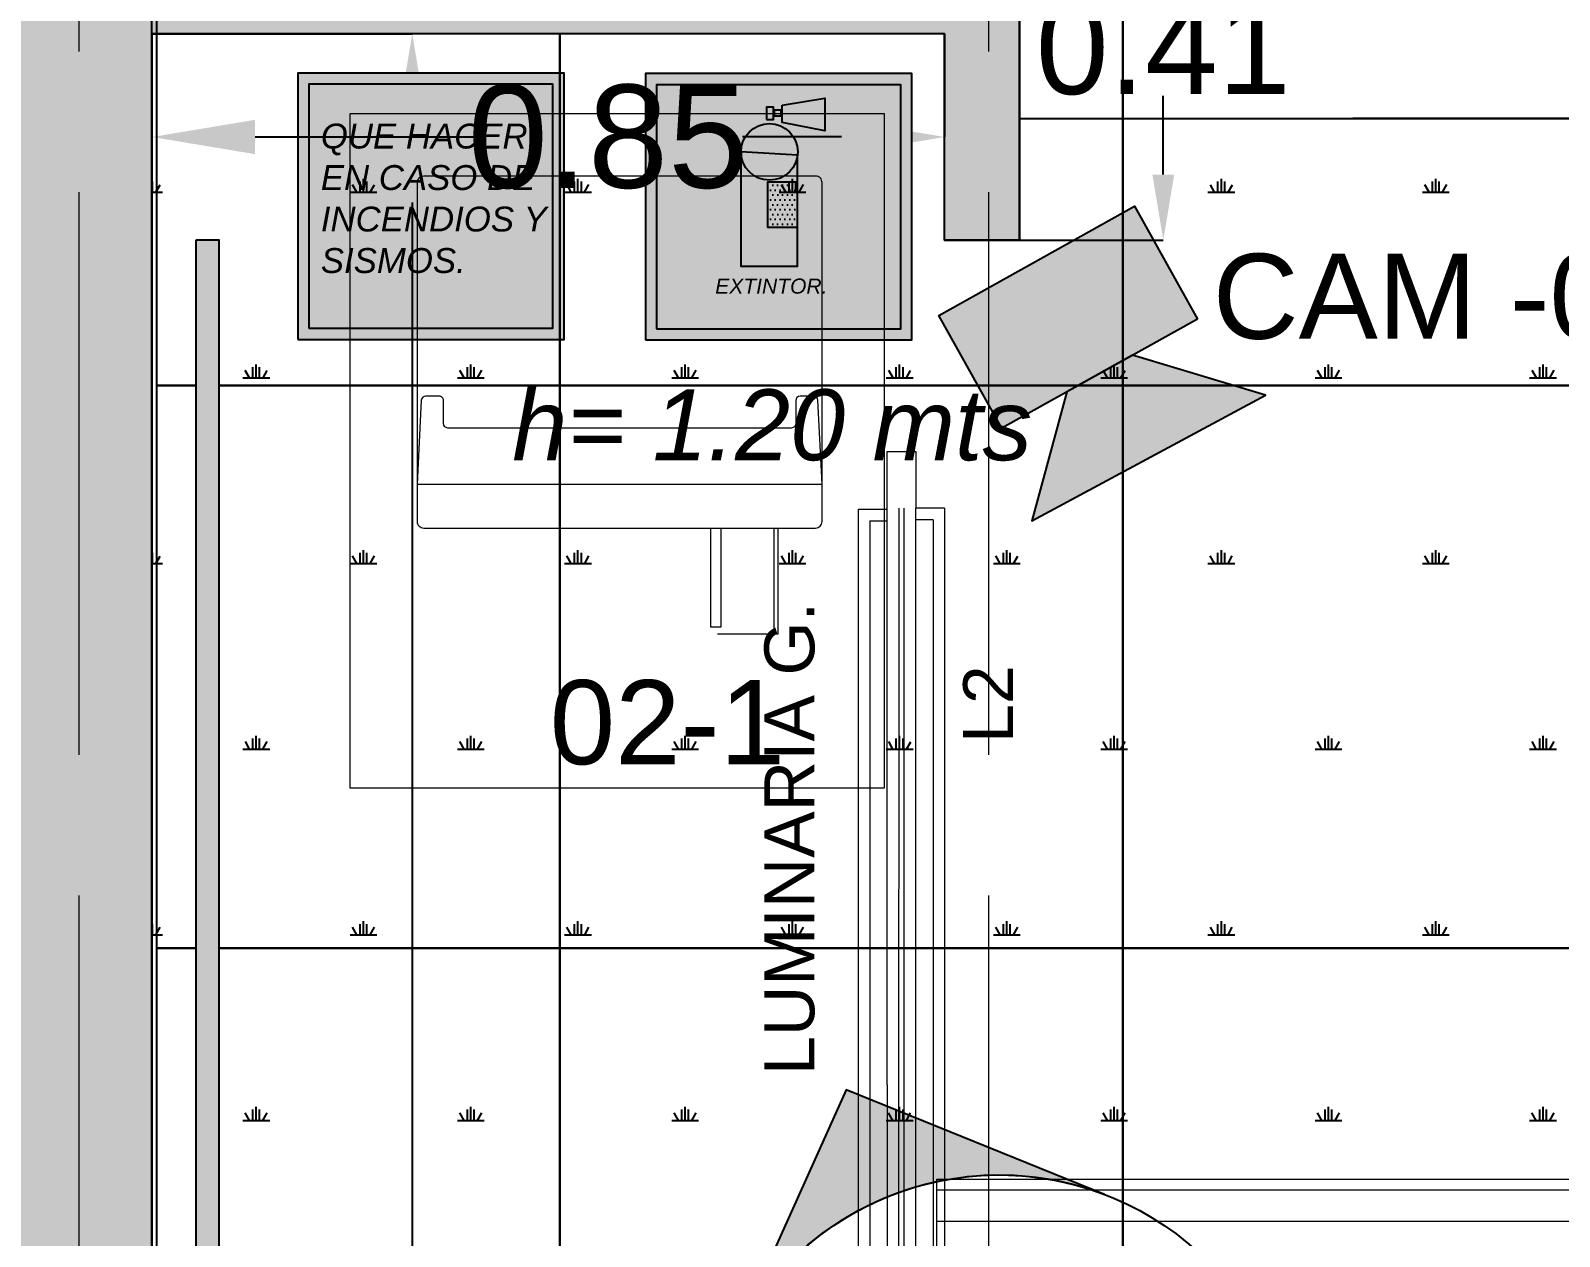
# Model space of a CAD drawing. Header units: millimetres. Extents: x 10930 to 21977, y 3784 to 7635.
# Drawn here: x 10967.316 to 10968.946, y 3818.387 to 3819.673 of the extents above; entities that cross this region are included whole.
import ezdxf

# ---------------------------------------------------------------- set-up
doc = ezdxf.new("R2010")
doc.units = ezdxf.units.MM
doc.linetypes.add('ACAD_ISO02W100', pattern=[15, 12, -3])
for name, color, linetype, lineweight in [('COTAS', 161, 'ACAD_ISO02W100', 20), ('LUMINARIAS', 3, 'Continuous', 18), ('MUEBLES', 251, 'Continuous', 18), ('MURO TABLAROKA', 253, 'Continuous', 25), ('PLAFON', 151, 'Continuous', 25)]:
    doc.layers.add(name, color=color, linetype=linetype, lineweight=lineweight)
for name, color, linetype in [('IMAGENES', 191, 'Continuous'), ('MEDIDAS.', 75, 'Continuous'), ('MUROS ACABADO.', 201, 'Continuous'), ('PISO PATIO PUBLICO', 142, 'Continuous'), ('SEGURIDAD', 190, 'Continuous'), ('SEÑALIZACION', 31, 'Continuous'), ('TRAZO ARQUITECTONICO', 251, 'Continuous')]:
    doc.layers.add(name, color=color, linetype=linetype)
doc.styles.get("Standard").update_dxf_attribs({"font": 'arial.ttf'})
doc.dimstyles.get("Standard").update_dxf_attribs({"dimtxt": 0.15, "dimasz": 0.18, "dimexe": 0.18, "dimexo": 0.0625, "dimgap": 0.09, "dimtad": 0, "dimtih": 1, "dimtoh": 1, "dimzin": 0, "dimdsep": 46, "dimtxsty": 'Standard', "dimblk2": 'ARCHTICK', "dimcen": 0.09, "dimadec": 0, "dimazin": 0, "dimtfac": 1, "dimtofl": 0, "dimtmove": 0, "dimatfit": 3, "dimfxl": 1, "dimtolj": 1, "dimtzin": 0, "dimarcsym": 0})

# ---------------------------------------------------------------- blocks, each defined once
blk = doc.blocks.new('*D192')
at = {"layer": 'Defpoints', "color": 0, "transparency": 16777216}
for p in [(10967.44533561738, 3819.669856764903), (10968.29033561737, 3819.669856764903), (10968.29033561737, 3819.559856764903)]:
    blk.add_point(p, dxfattribs=at)
at = {"layer": 'MEDIDAS.', "color": 0, "lineweight": -2, "transparency": 16777216}
for p, q in [((10967.44533561738, 3819.669856764903), (10967.44533561738, 3819.559856764903)), ((10968.29033561737, 3819.669856764903), (10968.29033561737, 3819.559856764903)), ((10967.55533561738, 3819.559856764903), (10967.78828138362, 3819.559856764903)), ((10968.18033561737, 3819.559856764903), (10968.074836636, 3819.559856764903))]:
    blk.add_line(p, q, dxfattribs=at)
at = {"layer": 'MEDIDAS.', "color": 0, "transparency": 16777216}
for points in [[(10967.55533561738, 3819.578190098237), (10967.55533561738, 3819.54152343157), (10967.44533561738, 3819.559856764903)], [(10968.18033561737, 3819.578190098237), (10968.18033561737, 3819.54152343157), (10968.29033561737, 3819.559856764903)]]:
    blk.add_solid(points, dxfattribs=at)
at = {"layer": 'MEDIDAS.', "color": 0, "transparency": 16777216, "insert": (10967.93155900981, 3819.559856764903), "char_height": 0.11, "attachment_point": 5}
blk.add_mtext('\\A1;0.85', dxfattribs=at)
blk = doc.blocks.new('_ArchTick')
at = {"color": 0, "linetype": 'ByBlock', "const_width": 0.15}
blk.add_lwpolyline([(-0.5, -0.5), (0.5, 0.5)], dxfattribs=at)
blk = doc.blocks.new('*D193')
at = {"layer": 'Defpoints', "color": 0, "transparency": 16777216}
for p in [(10968.37033561738, 3819.859856764903), (10968.37033561738, 3819.449856764903), (10968.52344163026, 3819.449856764903)]:
    blk.add_point(p, dxfattribs=at)
at = {"layer": 'MEDIDAS.', "color": 0, "lineweight": -2, "transparency": 16777216}
for p, q in [((10968.37033561738, 3819.859856764903), (10968.52344163026, 3819.859856764903)), ((10968.52344163026, 3819.789856764903), (10968.52344163026, 3819.705914063676)), ((10968.52344163026, 3819.519856764904), (10968.52344163026, 3819.603799466131)), ((10968.37033561738, 3819.449856764903), (10968.52344163026, 3819.449856764903))]:
    blk.add_line(p, q, dxfattribs=at)
at = {"layer": 'MEDIDAS.', "color": 0, "transparency": 16777216}
for points in [[(10968.51177496359, 3819.789856764903), (10968.53510829692, 3819.789856764903), (10968.52344163026, 3819.859856764903)], [(10968.51177496359, 3819.519856764904), (10968.53510829692, 3819.519856764904), (10968.52344163026, 3819.449856764903)]]:
    blk.add_solid(points, dxfattribs=at)
at = {"layer": 'MEDIDAS.', "color": 0, "transparency": 16777216, "insert": (10968.52344163026, 3819.654856764905), "char_height": 0.1, "attachment_point": 5}
blk.add_mtext('\\A1;0.41', dxfattribs=at)
blk = doc.blocks.new('*D179')
at = {"layer": 'Defpoints', "color": 0, "transparency": 16777216}
for p in [(10967.44533561738, 3819.669856764903), (10967.44533561738, 3812.439856764902), (10967.72289101425, 3812.439856764902)]:
    blk.add_point(p, dxfattribs=at)
at = {"layer": 'MEDIDAS.', "color": 0, "lineweight": -2, "transparency": 16777216}
for p, q in [((10967.44533561738, 3819.669856764903), (10967.72289101425, 3819.669856764903)), ((10967.72289101425, 3819.489856764903), (10967.72289101425, 3816.221493872679)), ((10967.72289101425, 3812.619856764902), (10967.72289101425, 3815.888219657126)), ((10967.44533561738, 3812.439856764902), (10967.72289101425, 3812.439856764902))]:
    blk.add_line(p, q, dxfattribs=at)
at = {"layer": 'MEDIDAS.', "color": 0, "transparency": 16777216}
for points in [[(10967.69289101425, 3819.489856764903), (10967.75289101425, 3819.489856764903), (10967.72289101425, 3819.669856764903)], [(10967.69289101425, 3812.619856764902), (10967.75289101425, 3812.619856764902), (10967.72289101425, 3812.439856764902)]]:
    blk.add_solid(points, dxfattribs=at)
at = {"layer": 'MEDIDAS.', "color": 0, "transparency": 16777216, "insert": (10967.72289101425, 3816.054856764904), "char_height": 0.15, "attachment_point": 5}
blk.add_mtext('\\A1;7.23', dxfattribs=at)
blk = doc.blocks.new('piso de san isidro')
at = {"layer": 'PISO PATIO PUBLICO', "color": 144}
for points in [[(10967.88033561737, 3819.669856764903), (10967.88033561737, 3819.294856764902), (10968.48033561737, 3819.294856764902), (10968.48033561737, 3819.894856764902), (10967.88033561737, 3819.894856764902), (10967.88033561737, 3819.749856764903)], [(10967.51714782865, 3819.294856764902), (10967.88033561737, 3819.294856764902), (10967.88033561737, 3819.669856764903)], [(10967.51714782865, 3818.694856764902), (10967.88033561737, 3818.694856764902), (10967.88033561737, 3819.294856764902), (10967.51714782865, 3819.294856764902)], [(10967.51714782865, 3818.094856764902), (10967.88033561737, 3818.094856764902), (10967.88033561737, 3818.694856764902), (10967.51714782865, 3818.694856764902)]]:
    blk.add_lwpolyline(points, dxfattribs=at)
for points in [[(10968.48033561737, 3819.294856764902), (10969.08033561737, 3819.294856764902), (10969.08033561737, 3819.894856764902), (10968.48033561737, 3819.894856764902)], [(10967.88033561737, 3818.694856764902), (10968.48033561737, 3818.694856764902), (10968.48033561737, 3819.294856764902), (10967.88033561737, 3819.294856764902)], [(10968.48033561737, 3818.694856764902), (10969.08033561737, 3818.694856764902), (10969.08033561737, 3819.294856764902), (10968.48033561737, 3819.294856764902)], [(10967.88033561737, 3818.094856764902), (10968.48033561737, 3818.094856764902), (10968.48033561737, 3818.694856764902), (10967.88033561737, 3818.694856764902)], [(10968.48033561737, 3818.094856764902), (10969.08033561737, 3818.094856764902), (10969.08033561737, 3818.694856764902), (10968.48033561737, 3818.694856764902)]]:
    blk.add_lwpolyline(points, close=True, dxfattribs=at)
blk = doc.blocks.new('imagen direccion')
at = {"layer": 'IMAGENES'}
h = blk.add_hatch(color=151, dxfattribs=at)
h.dxf.hatch_style = 1
edge = h.paths.add_edge_path()
edge.add_line((10931.04164772395, 3827.909398196083), (10930.81017418893, 3828.095663545286))
edge.add_line((10930.81017418893, 3828.095663545286), (10930.61524931908, 3827.871433589997))
edge.add_arc((10930.84893123699, 3827.660364850604), 0.3148924443465658, 52.26521139902809, 137.9106757064466, ccw=False)
at = {"layer": 'IMAGENES', "color": 151}
blk.add_lwpolyline([(10931.04164772395, 3827.909398196083), (10930.81017418893, 3828.095663545286), (10930.61524931908, 3827.871433589997, -0.3921245748608314), (10931.04164772395, 3827.909398196083, 42.03721698194761)], format="xyb", dxfattribs=at)
blk.add_circle((10930.84893123699, 3827.660364850603), 0.314892444348787, dxfattribs=at)

msp = doc.modelspace()

# ---------------------------------------------------------------- hatches: boundary and pattern name
at = {"layer": 'MURO TABLAROKA'}
h = msp.add_hatch(color=151, dxfattribs=at)
h.dxf.hatch_style = 1
h.paths.add_polyline_path([(10969.76038642914, 3821.994856764903), (10969.76038642914, 3822.514856764903), (10969.84038642914, 3822.514856764903), (10969.84038642914, 3821.994856764903)])
h.paths.add_polyline_path([(10968.67038642914, 3821.334856764903), (10968.67038642914, 3821.234856764903), (10968.59038642914, 3821.234856764903), (10968.59038642914, 3821.334856764903)])
h.paths.add_polyline_path([(10968.13038642914, 3821.334856764903), (10968.13038642914, 3821.414856764903), (10972.08038642914, 3821.414856764903), (10972.08038642914, 3821.334856764903)])
h.paths.add_polyline_path([(10968.29038642914, 3820.584856764903), (10968.29038642914, 3821.334856764903), (10968.37038642914, 3821.334856764903), (10968.37038642914, 3820.584856764903)])
h.paths.add_polyline_path([(10971.78038642914, 3821.334856764903), (10971.78038642914, 3821.234856764903), (10971.86038642914, 3821.234856764903), (10971.86038642914, 3821.334856764903)])
h.paths.add_polyline_path([(10968.29033561738, 3819.859856764903), (10968.29033561738, 3819.449856764903), (10968.37033561738, 3819.449856764903), (10968.37033561738, 3819.859856764903)])
h.paths.add_polyline_path([(10967.44538642914, 3819.749856764903), (10968.29045063376, 3819.749856764903), (10968.29045063376, 3819.669856764903), (10967.44538642914, 3819.669856764903)])
at = {"layer": 'MUROS ACABADO.'}
h = msp.add_hatch(dxfattribs=at)
h.set_pattern_fill('AR-CONC', color=140, scale=0.002)
h.set_pattern_definition([(49.99999999999999, (-21.65943924108797, 51.84960686980048), (0.364369337992008, -0.03187817107780617), [0.0381, -0.4191]), (355, (-21.65943924108797, 51.84960686980048), (-0.07048684284993868, 0.3821136904780703), [0.03048, -0.33528116834]), (100.4514447, (-21.62907522708797, 51.84695036280048), (0.2938824941807066, 0.3502355038243902), [0.03238001759999999, -0.3561804891999999]), (46.18420000000002, (-21.65943924108797, 51.95120686980048), (0.5421580817842598, -0.0840846558654543), [0.05714999999999997, -0.6286499999999996]), (96.63555760999994, (-21.61425944108797, 51.94419986980049), (0.474808268103006, 0.4948522491954431), [0.04857004628, -0.53427121632]), (351.1841511700001, (-21.65943924108797, 51.95120686980048), (0.4748082681299541, 0.4948522491710653), [0.04571993414, -0.50291946384]), (21, (-21.60863924108796, 51.92580686980048), (0.303228782538265, -0.2045303963741752), [0.0381, -0.4191]), (326.0000000000001, (-21.60863924108796, 51.92580686980048), (0.1236040566952941, 0.3683759322446385), [0.03048, -0.33528]), (71.45144499999999, (-21.58337017588796, 51.90876267000048), (0.4268328385574323, 0.1638455377718105), [0.03238001760000001, -0.3561798752]), (37.50000000000001, (-21.65943924108797, 51.84960686980048), (0.006177206501183633, 0.1691100777463062), [0, -0.331216, 0, -0.34036, 0, -0.33655]), (7.499999999999999, (-21.65943924108797, 51.84960686980048), (0.1336393250206115, 0.200361149636239), [0, -0.194056, 0, -0.323596, 0, -0.12827]), (327.5, (-21.77272324108797, 51.84960686980048), (0.2711811903337428, -0.01145748798534689), [0, -0.127, 0, -0.39624, 0, -0.52578]), (317.5, (-21.82352324108797, 51.84960686980048), (0.2962583627720361, 0.05085298206666606), [0, -0.1651, 0, -0.263144, 0, -0.37338])])
h.paths.add_polyline_path([(10972.12033561738, 3812.439856764903), (10972.27033561738, 3812.439856764903), (10972.27033561738, 3812.844856764903), (10972.23033561738, 3812.844856764903), (10972.23033561738, 3821.414856764903), (10972.23033561738, 3822.664856764903), (10967.44033561738, 3822.664856764903), (10967.44033561738, 3822.519856764903), (10967.29533561738, 3822.519856764903), (10967.29533561737, 3812.844856764902), (10967.25533561737, 3812.844856764902), (10967.25533561737, 3812.439856764902), (10967.40533561737, 3812.439856764902), (10967.40533561737, 3812.694856764902), (10967.44533561737, 3812.694856764902), (10967.44533561738, 3822.369856764903), (10967.59033561738, 3822.369856764903), (10967.59033561738, 3822.514856764903), (10972.08033561738, 3822.514856764903), (10972.08033561738, 3821.414856764903), (10972.08033561738, 3812.694856764903), (10972.12033561738, 3812.694856764903)])
at = {"layer": 'MUROS ACABADO.', "true_color": 0x9e4f00}
h = msp.add_hatch(color=34, dxfattribs=at)
h.dxf.hatch_style = 1
h.paths.add_polyline_path([(10967.49214782865, 3819.449856764903), (10967.49214782865, 3818.249856764903), (10967.51714782865, 3818.249856764903), (10967.51714782865, 3819.449856764903)])
at = {"layer": 'MUROS ACABADO.'}
h = msp.add_hatch(color=253, dxfattribs=at)
h.dxf.hatch_style = 1
h.paths.add_polyline_path([(10970.97669844339, 3815.581022545257), (10973.30669844339, 3815.581022545258)], flags=0)
edge = h.paths.add_edge_path(flags=17)
edge.add_line((10970.97669844339, 3815.581022545257), (10973.30669844339, 3815.581022545258))
edge.add_line((10970.97669844339, 3815.581022545258), (10970.97669844339, 3813.005057409418))
edge.add_line((10970.97669844339, 3813.005057409418), (10973.30669844339, 3813.005057409418))
edge.add_line((10973.30669844339, 3813.005057409418), (10973.30669844339, 3814.305057409417))
edge.add_line((10973.30669844339, 3814.305057409417), (10973.38669844339, 3814.305057409418))
edge.add_line((10973.38669844339, 3814.305057409418), (10973.38669844339, 3814.275057409418))
edge.add_line((10973.38669844339, 3814.275057409418), (10973.40669844339, 3814.275057409418))
edge.add_line((10973.40669844339, 3814.275057409418), (10973.40669844339, 3812.905057409418))
edge.add_line((10973.40669844339, 3812.905057409418), (10970.97669844339, 3812.905057409417))
edge.add_line((10970.97669844339, 3812.905057409417), (10970.97669844339, 3812.851022545258))
edge.add_line((10970.97669844339, 3812.851022545258), (10970.97669844339, 3812.751022545258))
edge.add_line((10970.97669844339, 3812.751022545258), (10970.73669844339, 3812.751022545258))
edge.add_line((10970.73669844339, 3812.751022545258), (10970.73669844339, 3802.651022545258))
edge.add_line((10970.73669844339, 3802.651022545258), (10971.24669844339, 3802.651022545258))
edge.add_line((10971.24669844339, 3802.651022545258), (10971.24669844339, 3802.551022545259))
edge.add_line((10971.24669844339, 3802.551022545259), (10970.63669844339, 3802.551022545259))
edge.add_line((10970.63669844339, 3802.551022545259), (10970.63669844339, 3812.851022545258))
edge.add_line((10970.63669844339, 3812.851022545258), (10970.87669844339, 3812.851022545258))
edge.add_line((10970.87669844339, 3812.851022545258), (10970.87669844339, 3815.581022545257))
edge.add_line((10970.87669844339, 3815.581022545257), (10968.50669844339, 3815.581022545258))
edge.add_line((10968.50669844339, 3815.581022545258), (10968.50669844339, 3814.981022545257))
edge.add_line((10968.50669844339, 3814.981022545257), (10967.33669844339, 3814.981022545259))
edge.add_line((10967.33669844339, 3814.981022545259), (10967.33669844339, 3818.621022545258))
edge.add_line((10967.33669844339, 3818.621022545258), (10967.73669844339, 3818.621022545258))
edge.add_line((10967.73669844339, 3818.621022545258), (10967.73669844339, 3818.521022545257))
edge.add_line((10967.73669844339, 3818.521022545257), (10967.43669844339, 3818.521022545258))
edge.add_line((10967.43669844339, 3818.521022545258), (10967.43669844339, 3815.681022545258))
edge.add_line((10967.43669844339, 3815.681022545258), (10967.45669844339, 3815.681022545258))
edge.add_line((10967.45669844339, 3815.681022545258), (10967.45669844339, 3815.081022545258))
edge.add_line((10967.45669844339, 3815.081022545258), (10968.40669844339, 3815.081022545258))
edge.add_line((10968.40669844339, 3815.081022545258), (10968.40669844339, 3815.681022545258))
edge.add_line((10968.40669844339, 3815.681022545258), (10973.40669844339, 3815.681022545258))
edge.add_line((10973.40669844339, 3815.681022545258), (10973.40669844338, 3816.281022545258))
edge.add_line((10973.40669844338, 3816.281022545258), (10974.60669844339, 3816.281022545258))
edge.add_line((10974.60669844339, 3816.281022545258), (10974.60669844339, 3815.681022545259))
edge.add_line((10974.60669844339, 3815.681022545259), (10977.12669844339, 3815.681022545257))
edge.add_line((10977.12669844339, 3815.681022545257), (10977.12669844339, 3815.096022545259))
edge.add_line((10977.12669844339, 3815.096022545259), (10977.04169844339, 3815.096022545259))
edge.add_line((10977.04169844339, 3815.096022545259), (10977.04169844339, 3815.131022545258))
edge.add_line((10977.04169844339, 3815.131022545258), (10977.02669844339, 3815.131022545258))
edge.add_line((10977.02669844339, 3815.131022545258), (10977.02669844339, 3815.581022545258))
edge.add_line((10977.02669844339, 3815.581022545258), (10974.50669844339, 3815.581022545258))
edge.add_line((10974.50669844339, 3815.581022545258), (10974.50669844339, 3816.181022545258))
edge.add_line((10974.50669844339, 3816.181022545258), (10973.50669844339, 3816.181022545258))
edge.add_line((10973.50669844339, 3816.181022545258), (10973.50669844339, 3815.031022545258))
edge.add_line((10973.50669844339, 3815.031022545258), (10973.40669844339, 3815.031022545258))
edge.add_line((10973.40669844339, 3815.031022545258), (10973.38669844339, 3815.031022545258))
edge.add_line((10973.38669844339, 3815.031022545258), (10973.38669844339, 3815.001022545258))
edge.add_line((10973.38669844339, 3815.001022545258), (10973.30669844339, 3815.001022545257))
edge.add_line((10973.30669844339, 3815.001022545257), (10973.30669844339, 3815.031022545258))
edge.add_line((10973.30669844339, 3815.031022545258), (10973.30669844339, 3815.581022545258))
edge = h.paths.add_edge_path()
edge.add_line((10971.24669844339, 3802.551022545259), (10971.34669844339, 3802.551022545259))
edge.add_line((10971.24669844339, 3801.471022545259), (10971.24669844339, 3802.551022545259))
edge.add_line((10971.24669844339, 3801.471022545259), (10970.64669844339, 3801.471022545259))
edge.add_line((10970.64669844339, 3801.471022545259), (10970.64669844339, 3798.491022545258))
edge.add_line((10970.64669844339, 3798.491022545258), (10971.38099373292, 3798.491022545258))
edge.add_line((10971.38099373292, 3798.491022545258), (10971.06288708056, 3796.039019220637))
edge.add_line((10971.06288708056, 3796.039019220637), (10973.37669844339, 3796.039019220637))
edge.add_line((10973.37669844339, 3796.039019220637), (10973.37669844339, 3796.939019220637))
edge.add_line((10973.37669844339, 3796.939019220637), (10973.27669844339, 3796.939019220637))
edge.add_line((10973.27669844339, 3796.939019220637), (10973.27669844339, 3796.139019220637))
edge.add_line((10973.27669844339, 3796.139019220637), (10971.17669844339, 3796.139019220637))
edge.add_line((10971.17669844339, 3796.139019220637), (10971.49396706983, 3798.631022545259))
edge.add_line((10971.49396706983, 3798.631022545259), (10971.39396706983, 3798.631022545259))
edge.add_line((10971.39396706983, 3798.631022545259), (10971.39396706983, 3798.591022545259))
edge.add_line((10971.39396706983, 3798.591022545259), (10970.74669844339, 3798.591022545259))
edge.add_line((10970.74669844339, 3798.591022545259), (10970.74669844339, 3801.371022545259))
edge.add_line((10970.74669844339, 3801.371022545259), (10971.34669844339, 3801.371022545259))
edge.add_line((10971.34669844339, 3801.371022545259), (10971.34669844339, 3802.551022545259))
edge = h.paths.add_edge_path(flags=17)
edge.add_line((10973.30669844339, 3815.581022545258), (10970.97669844339, 3815.581022545258))
edge.add_line((10973.30669844339, 3815.031022545258), (10973.30669844339, 3815.581022545258))
edge.add_line((10973.30669844339, 3815.001022545257), (10973.30669844339, 3815.031022545258))
edge.add_line((10973.38669844339, 3815.001022545258), (10973.30669844339, 3815.001022545257))
edge.add_line((10973.38669844339, 3815.031022545258), (10973.38669844339, 3815.001022545258))
edge.add_line((10973.40669844339, 3815.031022545258), (10973.38669844339, 3815.031022545258))
edge.add_line((10973.50669844339, 3815.031022545258), (10973.40669844339, 3815.031022545258))
edge.add_line((10973.50669844339, 3816.181022545258), (10973.50669844339, 3815.031022545258))
edge.add_line((10974.50669844339, 3816.181022545258), (10973.50669844339, 3816.181022545258))
edge.add_line((10974.50669844339, 3815.581022545258), (10974.50669844339, 3816.181022545258))
edge.add_line((10977.02669844339, 3815.581022545258), (10974.50669844339, 3815.581022545258))
edge.add_line((10977.02669844339, 3815.131022545258), (10977.02669844339, 3815.581022545258))
edge.add_line((10977.04169844339, 3815.131022545258), (10977.02669844339, 3815.131022545258))
edge.add_line((10977.04169844339, 3815.096022545259), (10977.04169844339, 3815.131022545258))
edge.add_line((10977.12669844339, 3815.096022545259), (10977.04169844339, 3815.096022545259))
edge.add_line((10977.12669844339, 3815.681022545257), (10977.12669844339, 3815.096022545259))
edge.add_line((10974.60669844339, 3815.681022545259), (10977.12669844339, 3815.681022545257))
edge.add_line((10974.60669844339, 3816.281022545258), (10974.60669844339, 3815.681022545259))
edge.add_line((10973.40669844338, 3816.281022545258), (10974.60669844339, 3816.281022545258))
edge.add_line((10973.40669844339, 3815.681022545258), (10973.40669844338, 3816.281022545258))
edge.add_line((10968.40669844339, 3815.681022545258), (10973.40669844339, 3815.681022545258))
edge.add_line((10968.40669844339, 3815.081022545258), (10968.40669844339, 3815.681022545258))
edge.add_line((10967.45669844339, 3815.081022545258), (10968.40669844339, 3815.081022545258))
edge.add_line((10967.45669844339, 3815.681022545258), (10967.45669844339, 3815.081022545258))
edge.add_line((10967.43669844339, 3815.681022545258), (10967.45669844339, 3815.681022545258))
edge.add_line((10967.43669844339, 3818.521022545258), (10967.43669844339, 3815.681022545258))
edge.add_line((10967.73669844339, 3818.521022545257), (10967.43669844339, 3818.521022545258))
edge.add_line((10967.73669844339, 3818.621022545258), (10967.73669844339, 3818.521022545257))
edge.add_line((10967.33669844339, 3818.621022545258), (10967.73669844339, 3818.621022545258))
edge.add_line((10967.33669844339, 3814.981022545259), (10967.33669844339, 3818.621022545258))
edge.add_line((10968.50669844339, 3814.981022545257), (10967.33669844339, 3814.981022545259))
edge.add_line((10968.50669844339, 3815.581022545258), (10968.50669844339, 3814.981022545257))
edge.add_line((10970.87669844339, 3815.581022545257), (10968.50669844339, 3815.581022545258))
edge.add_line((10970.87669844339, 3812.851022545258), (10970.87669844339, 3815.581022545257))
edge.add_line((10970.63669844339, 3812.851022545258), (10970.87669844339, 3812.851022545258))
edge.add_line((10970.63669844339, 3802.551022545259), (10970.63669844339, 3812.851022545258))
edge.add_line((10971.24669844339, 3802.551022545259), (10970.63669844339, 3802.551022545259))
edge.add_line((10971.24669844339, 3802.651022545258), (10971.24669844339, 3802.551022545259))
edge.add_line((10970.73669844339, 3802.651022545258), (10971.24669844339, 3802.651022545258))
edge.add_line((10970.73669844339, 3812.751022545258), (10970.73669844339, 3802.651022545258))
edge.add_line((10970.97669844339, 3812.751022545258), (10970.73669844339, 3812.751022545258))
edge.add_line((10970.97669844339, 3812.851022545258), (10970.97669844339, 3812.751022545258))
edge.add_line((10970.97669844339, 3812.905057409417), (10970.97669844339, 3812.851022545258))
edge.add_line((10973.40669844339, 3812.905057409418), (10970.97669844339, 3812.905057409417))
edge.add_line((10973.40669844339, 3814.275057409418), (10973.40669844339, 3812.905057409418))
edge.add_line((10973.38669844339, 3814.275057409418), (10973.40669844339, 3814.275057409418))
edge.add_line((10973.38669844339, 3814.305057409418), (10973.38669844339, 3814.275057409418))
edge.add_line((10973.30669844339, 3814.305057409417), (10973.38669844339, 3814.305057409418))
edge.add_line((10973.30669844339, 3813.005057409418), (10973.30669844339, 3814.305057409417))
edge.add_line((10970.97669844339, 3813.005057409418), (10973.30669844339, 3813.005057409418))
edge.add_line((10970.97669844339, 3815.581022545258), (10970.97669844339, 3813.005057409418))
h = msp.add_hatch(color=253, dxfattribs=at)
h.dxf.hatch_style = 1
h.paths.add_polyline_path([(10970.97669844339, 3815.581022545257), (10973.30669844339, 3815.581022545258)], flags=0)
edge = h.paths.add_edge_path(flags=17)
edge.add_line((10970.97669844339, 3815.581022545257), (10973.30669844339, 3815.581022545258))
edge.add_line((10970.97669844339, 3815.581022545258), (10970.97669844339, 3813.005057409418))
edge.add_line((10970.97669844339, 3813.005057409418), (10973.30669844339, 3813.005057409418))
edge.add_line((10973.30669844339, 3813.005057409418), (10973.30669844339, 3814.305057409417))
edge.add_line((10973.30669844339, 3814.305057409417), (10973.38669844339, 3814.305057409418))
edge.add_line((10973.38669844339, 3814.305057409418), (10973.38669844339, 3814.275057409418))
edge.add_line((10973.38669844339, 3814.275057409418), (10973.40669844339, 3814.275057409418))
edge.add_line((10973.40669844339, 3814.275057409418), (10973.40669844339, 3812.905057409418))
edge.add_line((10973.40669844339, 3812.905057409418), (10970.97669844339, 3812.905057409417))
edge.add_line((10970.97669844339, 3812.905057409417), (10970.97669844339, 3812.851022545258))
edge.add_line((10970.97669844339, 3812.851022545258), (10970.97669844339, 3812.751022545258))
edge.add_line((10970.97669844339, 3812.751022545258), (10970.73669844339, 3812.751022545258))
edge.add_line((10970.73669844339, 3812.751022545258), (10970.73669844339, 3802.651022545258))
edge.add_line((10970.73669844339, 3802.651022545258), (10971.24669844339, 3802.651022545258))
edge.add_line((10971.24669844339, 3802.651022545258), (10971.24669844339, 3802.551022545259))
edge.add_line((10971.24669844339, 3802.551022545259), (10970.63669844339, 3802.551022545259))
edge.add_line((10970.63669844339, 3802.551022545259), (10970.63669844339, 3812.851022545258))
edge.add_line((10970.63669844339, 3812.851022545258), (10970.87669844339, 3812.851022545258))
edge.add_line((10970.87669844339, 3812.851022545258), (10970.87669844339, 3815.581022545257))
edge.add_line((10970.87669844339, 3815.581022545257), (10968.50669844339, 3815.581022545258))
edge.add_line((10968.50669844339, 3815.581022545258), (10968.50669844339, 3814.981022545257))
edge.add_line((10968.50669844339, 3814.981022545257), (10967.33669844339, 3814.981022545259))
edge.add_line((10967.33669844339, 3814.981022545259), (10967.33669844339, 3818.621022545258))
edge.add_line((10967.33669844339, 3818.621022545258), (10967.73669844339, 3818.621022545258))
edge.add_line((10967.73669844339, 3818.621022545258), (10967.73669844339, 3818.521022545257))
edge.add_line((10967.73669844339, 3818.521022545257), (10967.43669844339, 3818.521022545258))
edge.add_line((10967.43669844339, 3818.521022545258), (10967.43669844339, 3815.681022545258))
edge.add_line((10967.43669844339, 3815.681022545258), (10967.45669844339, 3815.681022545258))
edge.add_line((10967.45669844339, 3815.681022545258), (10967.45669844339, 3815.081022545258))
edge.add_line((10967.45669844339, 3815.081022545258), (10968.40669844339, 3815.081022545258))
edge.add_line((10968.40669844339, 3815.081022545258), (10968.40669844339, 3815.681022545258))
edge.add_line((10968.40669844339, 3815.681022545258), (10973.40669844339, 3815.681022545258))
edge.add_line((10973.40669844339, 3815.681022545258), (10973.40669844338, 3816.281022545258))
edge.add_line((10973.40669844338, 3816.281022545258), (10974.60669844339, 3816.281022545258))
edge.add_line((10974.60669844339, 3816.281022545258), (10974.60669844339, 3815.681022545259))
edge.add_line((10974.60669844339, 3815.681022545259), (10977.12669844339, 3815.681022545257))
edge.add_line((10977.12669844339, 3815.681022545257), (10977.12669844339, 3815.096022545259))
edge.add_line((10977.12669844339, 3815.096022545259), (10977.04169844339, 3815.096022545259))
edge.add_line((10977.04169844339, 3815.096022545259), (10977.04169844339, 3815.131022545258))
edge.add_line((10977.04169844339, 3815.131022545258), (10977.02669844339, 3815.131022545258))
edge.add_line((10977.02669844339, 3815.131022545258), (10977.02669844339, 3815.581022545258))
edge.add_line((10977.02669844339, 3815.581022545258), (10974.50669844339, 3815.581022545258))
edge.add_line((10974.50669844339, 3815.581022545258), (10974.50669844339, 3816.181022545258))
edge.add_line((10974.50669844339, 3816.181022545258), (10973.50669844339, 3816.181022545258))
edge.add_line((10973.50669844339, 3816.181022545258), (10973.50669844339, 3815.031022545258))
edge.add_line((10973.50669844339, 3815.031022545258), (10973.40669844339, 3815.031022545258))
edge.add_line((10973.40669844339, 3815.031022545258), (10973.38669844339, 3815.031022545258))
edge.add_line((10973.38669844339, 3815.031022545258), (10973.38669844339, 3815.001022545258))
edge.add_line((10973.38669844339, 3815.001022545258), (10973.30669844339, 3815.001022545257))
edge.add_line((10973.30669844339, 3815.001022545257), (10973.30669844339, 3815.031022545258))
edge.add_line((10973.30669844339, 3815.031022545258), (10973.30669844339, 3815.581022545258))
edge = h.paths.add_edge_path()
edge.add_line((10971.24669844339, 3802.551022545259), (10971.34669844339, 3802.551022545259))
edge.add_line((10971.24669844339, 3801.471022545259), (10971.24669844339, 3802.551022545259))
edge.add_line((10971.24669844339, 3801.471022545259), (10970.64669844339, 3801.471022545259))
edge.add_line((10970.64669844339, 3801.471022545259), (10970.64669844339, 3798.491022545258))
edge.add_line((10970.64669844339, 3798.491022545258), (10971.38099373292, 3798.491022545258))
edge.add_line((10971.38099373292, 3798.491022545258), (10971.06288708056, 3796.039019220637))
edge.add_line((10971.06288708056, 3796.039019220637), (10973.37669844339, 3796.039019220637))
edge.add_line((10973.37669844339, 3796.039019220637), (10973.37669844339, 3796.939019220637))
edge.add_line((10973.37669844339, 3796.939019220637), (10973.27669844339, 3796.939019220637))
edge.add_line((10973.27669844339, 3796.939019220637), (10973.27669844339, 3796.139019220637))
edge.add_line((10973.27669844339, 3796.139019220637), (10971.17669844339, 3796.139019220637))
edge.add_line((10971.17669844339, 3796.139019220637), (10971.49396706983, 3798.631022545259))
edge.add_line((10971.49396706983, 3798.631022545259), (10971.39396706983, 3798.631022545259))
edge.add_line((10971.39396706983, 3798.631022545259), (10971.39396706983, 3798.591022545259))
edge.add_line((10971.39396706983, 3798.591022545259), (10970.74669844339, 3798.591022545259))
edge.add_line((10970.74669844339, 3798.591022545259), (10970.74669844339, 3801.371022545259))
edge.add_line((10970.74669844339, 3801.371022545259), (10971.34669844339, 3801.371022545259))
edge.add_line((10971.34669844339, 3801.371022545259), (10971.34669844339, 3802.551022545259))
edge = h.paths.add_edge_path(flags=17)
edge.add_line((10973.30669844339, 3815.581022545258), (10970.97669844339, 3815.581022545258))
edge.add_line((10973.30669844339, 3815.031022545258), (10973.30669844339, 3815.581022545258))
edge.add_line((10973.30669844339, 3815.001022545257), (10973.30669844339, 3815.031022545258))
edge.add_line((10973.38669844339, 3815.001022545258), (10973.30669844339, 3815.001022545257))
edge.add_line((10973.38669844339, 3815.031022545258), (10973.38669844339, 3815.001022545258))
edge.add_line((10973.40669844339, 3815.031022545258), (10973.38669844339, 3815.031022545258))
edge.add_line((10973.50669844339, 3815.031022545258), (10973.40669844339, 3815.031022545258))
edge.add_line((10973.50669844339, 3816.181022545258), (10973.50669844339, 3815.031022545258))
edge.add_line((10974.50669844339, 3816.181022545258), (10973.50669844339, 3816.181022545258))
edge.add_line((10974.50669844339, 3815.581022545258), (10974.50669844339, 3816.181022545258))
edge.add_line((10977.02669844339, 3815.581022545258), (10974.50669844339, 3815.581022545258))
edge.add_line((10977.02669844339, 3815.131022545258), (10977.02669844339, 3815.581022545258))
edge.add_line((10977.04169844339, 3815.131022545258), (10977.02669844339, 3815.131022545258))
edge.add_line((10977.04169844339, 3815.096022545259), (10977.04169844339, 3815.131022545258))
edge.add_line((10977.12669844339, 3815.096022545259), (10977.04169844339, 3815.096022545259))
edge.add_line((10977.12669844339, 3815.681022545257), (10977.12669844339, 3815.096022545259))
edge.add_line((10974.60669844339, 3815.681022545259), (10977.12669844339, 3815.681022545257))
edge.add_line((10974.60669844339, 3816.281022545258), (10974.60669844339, 3815.681022545259))
edge.add_line((10973.40669844338, 3816.281022545258), (10974.60669844339, 3816.281022545258))
edge.add_line((10973.40669844339, 3815.681022545258), (10973.40669844338, 3816.281022545258))
edge.add_line((10968.40669844339, 3815.681022545258), (10973.40669844339, 3815.681022545258))
edge.add_line((10968.40669844339, 3815.081022545258), (10968.40669844339, 3815.681022545258))
edge.add_line((10967.45669844339, 3815.081022545258), (10968.40669844339, 3815.081022545258))
edge.add_line((10967.45669844339, 3815.681022545258), (10967.45669844339, 3815.081022545258))
edge.add_line((10967.43669844339, 3815.681022545258), (10967.45669844339, 3815.681022545258))
edge.add_line((10967.43669844339, 3818.521022545258), (10967.43669844339, 3815.681022545258))
edge.add_line((10967.73669844339, 3818.521022545257), (10967.43669844339, 3818.521022545258))
edge.add_line((10967.73669844339, 3818.621022545258), (10967.73669844339, 3818.521022545257))
edge.add_line((10967.33669844339, 3818.621022545258), (10967.73669844339, 3818.621022545258))
edge.add_line((10967.33669844339, 3814.981022545259), (10967.33669844339, 3818.621022545258))
edge.add_line((10968.50669844339, 3814.981022545257), (10967.33669844339, 3814.981022545259))
edge.add_line((10968.50669844339, 3815.581022545258), (10968.50669844339, 3814.981022545257))
edge.add_line((10970.87669844339, 3815.581022545257), (10968.50669844339, 3815.581022545258))
edge.add_line((10970.87669844339, 3812.851022545258), (10970.87669844339, 3815.581022545257))
edge.add_line((10970.63669844339, 3812.851022545258), (10970.87669844339, 3812.851022545258))
edge.add_line((10970.63669844339, 3802.551022545259), (10970.63669844339, 3812.851022545258))
edge.add_line((10971.24669844339, 3802.551022545259), (10970.63669844339, 3802.551022545259))
edge.add_line((10971.24669844339, 3802.651022545258), (10971.24669844339, 3802.551022545259))
edge.add_line((10970.73669844339, 3802.651022545258), (10971.24669844339, 3802.651022545258))
edge.add_line((10970.73669844339, 3812.751022545258), (10970.73669844339, 3802.651022545258))
edge.add_line((10970.97669844339, 3812.751022545258), (10970.73669844339, 3812.751022545258))
edge.add_line((10970.97669844339, 3812.851022545258), (10970.97669844339, 3812.751022545258))
edge.add_line((10970.97669844339, 3812.905057409417), (10970.97669844339, 3812.851022545258))
edge.add_line((10973.40669844339, 3812.905057409418), (10970.97669844339, 3812.905057409417))
edge.add_line((10973.40669844339, 3814.275057409418), (10973.40669844339, 3812.905057409418))
edge.add_line((10973.38669844339, 3814.275057409418), (10973.40669844339, 3814.275057409418))
edge.add_line((10973.38669844339, 3814.305057409418), (10973.38669844339, 3814.275057409418))
edge.add_line((10973.30669844339, 3814.305057409417), (10973.38669844339, 3814.305057409418))
edge.add_line((10973.30669844339, 3813.005057409418), (10973.30669844339, 3814.305057409417))
edge.add_line((10970.97669844339, 3813.005057409418), (10973.30669844339, 3813.005057409418))
edge.add_line((10970.97669844339, 3815.581022545258), (10970.97669844339, 3813.005057409418))
at = {"layer": 'PLAFON'}
h = msp.add_hatch(dxfattribs=at)
h.set_pattern_fill('SWAMP', color=142, scale=0.009)
h.set_pattern_definition([(0, (0, 0), (0.1143, 0.1979734071258), [0.028575, -0.200025]), (90, (0.0142875, 0), (-0.1143, 0.1979734071258), [0.0142875, -0.3816593142515999]), (90, (0.017859375, 0), (-0.1143, 0.1979734071258), [0.01143, -0.3845168142515999]), (90, (0.010715625, 0), (-0.1143, 0.1979734071258), [0.01143, -0.3845168142515999]), (59.99999999999999, (0.02143125, 0), (-0.114299999844702, 0.1979734072154613), [0.009144, -0.219456]), (120, (0.007143749999999999, 0), (-0.2285999998447019, 8.966139830590691e-11), [0.009143999999999998, -0.219456])])
h.paths.add_polyline_path([(10972.08033561738, 3819.579856764903), (10972.08033561738, 3821.334856764903), (10971.86033561738, 3821.334856764903), (10971.86033561738, 3821.234856764903), (10972.01033561738, 3821.234856764903), (10972.01033561738, 3821.209856764903), (10968.44033561738, 3821.209856764903), (10968.44033561738, 3821.234856764903), (10968.59033561737, 3821.234856764903), (10968.59033561737, 3821.334856764903), (10968.37033561738, 3821.334856764903), (10968.37033561738, 3820.584856764903), (10968.29033561738, 3820.584856764903), (10968.29033561738, 3821.334856764903), (10968.13033561738, 3821.334856764903), (10968.13033561738, 3821.414856764903), (10972.08033561738, 3821.414856764903), (10972.08033561738, 3822.514856764903), (10969.84033561738, 3822.514856764903), (10969.84033561738, 3821.994856764903), (10969.76033561737, 3821.994856764903), (10969.76033561737, 3822.514856764903), (10967.59033561738, 3822.514856764903), (10967.59033561738, 3822.369856764903), (10967.44533561738, 3822.369856764903), (10967.44533561738, 3819.749856764903), (10968.29033561737, 3819.749856764903), (10968.29033561738, 3819.859856764903), (10968.37033561738, 3819.859856764903), (10968.37033561738, 3819.579379600384)])
h = msp.add_hatch(dxfattribs=at)
h.set_pattern_fill('SWAMP', color=142, scale=0.009000000000000001)
h.set_pattern_definition([(0, (0, 0), (0.1143, 0.1979734071258), [0.028575, -0.200025]), (90, (0.0142875, 0), (-0.1143, 0.1979734071258), [0.0142875, -0.3816593142516]), (90, (0.017859375, 0), (-0.1143, 0.1979734071258), [0.01143, -0.3845168142516001]), (90, (0.010715625, 0), (-0.1143, 0.1979734071258), [0.01143, -0.3845168142516001]), (59.99999999999999, (0.02143125, 0), (-0.114299999844702, 0.1979734072154614), [0.009144000000000001, -0.219456]), (120, (0.007143750000000001, 0), (-0.228599999844702, 8.966139830590692e-11), [0.009144, -0.219456])])
h.paths.add_polyline_path([(10972.12037940727, 3812.521451562192), (10972.12033561738, 3812.694856764903), (10972.08033561738, 3812.694856764903), (10972.08033561738, 3813.579856764904), (10969.08033561737, 3813.579856764904), (10969.08033561737, 3819.579856764903), (10968.37033561738, 3819.579379600384), (10968.37033561738, 3819.449856764903), (10968.29033561738, 3819.449856764903), (10968.29033561737, 3819.669856764903), (10967.44533561738, 3819.669856764903), (10967.44533561738, 3812.694856764902), (10967.40533561737, 3812.694856764902), (10967.40533561737, 3812.471451562193), (10969.62037940727, 3812.471451562193), (10969.62037940727, 3812.521451562192)])
at = {"layer": 'SEGURIDAD'}
h = msp.add_hatch(color=142, dxfattribs=at)
h.dxf.hatch_style = 1
h.paths.add_polyline_path([(10968.55983574933, 3819.365724532365), (10968.35146608485, 3819.249347525514), (10968.28427578862, 3819.369649807393), (10968.4926454531, 3819.486026814247)])
h = msp.add_hatch(color=142, dxfattribs=at)
h.dxf.hatch_style = 1
h.paths.add_polyline_path([(10968.49060345294, 3819.327057447823), (10968.42069838125, 3819.288014610054), (10968.38327307052, 3819.15044621497), (10968.63229749947, 3819.284561217059)])
at = {"layer": 'SEÑALIZACION'}
h = msp.add_hatch(color=144, dxfattribs=at)
h.dxf.hatch_style = 1
h.paths.add_polyline_path([(10967.60075815385, 3819.344040818379), (10967.88471443301, 3819.344040818379), (10967.88471443301, 3819.627997097537), (10967.60075815385, 3819.627997097537)])
h = msp.add_hatch(color=144, dxfattribs=at)
h.dxf.hatch_style = 1
h.paths.add_polyline_path([(10967.9714398436, 3819.343531719234), (10968.25539612276, 3819.343531719234), (10968.25539612276, 3819.627487998392), (10967.9714398436, 3819.627487998392)])
h = msp.add_hatch(color=7, dxfattribs=at)
h.dxf.hatch_style = 1
h.paths.add_polyline_path([(10967.61258966548, 3819.355872330011), (10967.87288292138, 3819.355872330011), (10967.87288292138, 3819.616165585905), (10967.61258966548, 3819.616165585905)])
h = msp.add_hatch(color=7, dxfattribs=at)
h.dxf.hatch_style = 1
h.paths.add_polyline_path([(10967.98327135523, 3819.355363230866), (10968.24356461113, 3819.355363230866), (10968.24356461113, 3819.61565648676), (10967.98327135523, 3819.61565648676)])
h = msp.add_hatch(color=144, dxfattribs=at)
h.dxf.hatch_style = 1
h.paths.add_polyline_path([(10968.11707411029, 3819.59380953515), (10968.16263196847, 3819.601325858921), (10968.16263196847, 3819.566507660607), (10968.11707411029, 3819.575255959915)])
h.paths.add_polyline_path([(10968.10848086633, 3819.58234160975), (10968.1161071775, 3819.58234160975), (10968.1161071775, 3819.588419715142), (10968.10848086633, 3819.588419715142)])
h.paths.add_polyline_path([(10968.10041824316, 3819.578435793899), (10968.10804455432, 3819.578435793899), (10968.10804455432, 3819.591644952307), (10968.10041824316, 3819.591644952307)])
h = msp.add_hatch(color=144, dxfattribs=at)
h.dxf.hatch_style = 1
edge = h.paths.add_edge_path()
edge.add_arc((10968.10359897649, 3819.543969685305), 0.03021627415416667, 0, 360)
h = msp.add_hatch(color=144, dxfattribs=at)
h.dxf.hatch_style = 1
h.paths.add_polyline_path([(10968.13362239984, 3819.540561273013), (10968.07318030389, 3819.544131934353), (10968.07318030389, 3819.422090973489), (10968.13362239984, 3819.422090973489)])
h = msp.add_hatch(dxfattribs=at)
h.set_pattern_fill('DOTS', color=144, scale=0.003259518252715343)
h.set_pattern_definition([(0, (3816.852200830569, 1329.79967931414), (0.002587242613092804, 0.005174485226185607), [0, -0.005174485226185607])])
h.paths.add_polyline_path([(10968.13362239984, 3819.511703612511), (10968.1016453589, 3819.511703612511), (10968.1016453589, 3819.463703768013), (10968.13362239984, 3819.463703768013)])

# ---------------------------------------------------------------- linework, layer by layer
at = {"layer": 'COTAS', "color": 166, "ltscale": 0.05}
for p, q in [((10967.36783561738, 3812.150946407964), (10967.36783561738, 3823.000614621326)), ((10968.33753427228, 3812.150946407964), (10968.33753427228, 3823.000614621326))]:
    msp.add_line(p, q, dxfattribs=at)
at = {"layer": 'LUMINARIAS', "color": 3}
for p, q in [((10968.22893980093, 3819.162950494434), (10968.22893980093, 3819.224346310875)), ((10968.22893980093, 3819.224346310875), (10968.25963770915, 3819.224346310875)), ((10968.25963770915, 3819.224346310875), (10968.25963770915, 3819.163900335378)), ((10968.22893980093, 3818.548992330023), (10968.22893980093, 3819.162950494434)), ((10968.25963770915, 3818.548992330023), (10968.25963770915, 3819.163900335378)), ((10968.22893980093, 3818.548992330023), (10968.22893980093, 3813.417875680989)), ((10968.25963770915, 3813.417875680989), (10968.25963770915, 3818.548992330023)), ((10968.25963770915, 3818.548992330023), (10968.25963770915, 3818.548992330023))]:
    msp.add_line(p, q, dxfattribs=at)
at = {"layer": 'LUMINARIAS', "color": 113}
for p, q in [((10968.19824189271, 3819.162950494434), (10968.19824189271, 3813.479271497432)), ((10968.19824189271, 3819.162950494434), (10968.22893980093, 3819.162950494434)), ((10968.29033561737, 3819.163900335378), (10968.25963770915, 3819.163900335378)), ((10968.29033561737, 3819.163900335378), (10968.29033561737, 3813.479271497432)), ((10968.210521056, 3819.150671331146), (10968.210521056, 3813.491550660721)), ((10968.210521056, 3819.150671331146), (10968.22893980093, 3819.150671331146)), ((10968.27805645409, 3819.151621172088), (10968.25963770915, 3819.151621172088)), ((10968.27805645409, 3819.151621172088), (10968.27805645409, 3813.491550660721))]:
    msp.add_line(p, q, dxfattribs=at)
at = {"layer": 'LUMINARIAS', "color": 2}
for p, q in [((10968.24121896422, 3813.479271497432), (10968.24176735515, 3819.163900335378)), ((10968.24735854587, 3813.479271497432), (10968.24735854587, 3819.163900335378))]:
    msp.add_line(p, q, dxfattribs=at)
at = {"layer": 'MUEBLES', "color": 251}
msp.add_line((10968.10815537283, 3819.14323470206), (10968.10815537283, 3819.030217299623), dxfattribs=at)
for points in [[(10968.22636726541, 3819.584647537582), (10967.65627305309, 3819.584647537582), (10967.65627305309, 3818.865772723855), (10968.22636726541, 3818.865772723855)], [(10968.28188276848, 3816.881841170552), (10968.28188276847, 3818.448687195975), (10969.09371782893, 3818.448687195979), (10969.09371782894, 3816.881841170552)]]:
    msp.add_lwpolyline(points, close=True, dxfattribs=at)
for points in [[(10968.15977052063, 3819.511176631389, 0.4142135623730962), (10968.15273209138, 3819.518215060634), (10967.73511862282, 3819.518215060634, 0.4142135623730948), (10967.72808019358, 3819.511176631389), (10967.72808019358, 3819.14987059679, 0.4142135623730948), (10967.73511862282, 3819.142832167545), (10968.15273209138, 3819.142832167545, 0.4142135623730944), (10968.15977052063, 3819.14987059679)], [(10968.13161680365, 3819.278908466291), (10968.13161680365, 3819.254237526624, -0.4142135623730948), (10968.12692451748, 3819.249545240458), (10967.76092619672, 3819.249545240458, -0.4142135623730953), (10967.75623391056, 3819.254237526624), (10967.75623391056, 3819.278908466291, 0.4142135623730951), (10967.7515416244, 3819.283600752453), (10967.7372360133, 3819.283600752453, 0.3996556434456882), (10967.73254958151, 3819.27914278788), (10967.72808019358, 3819.189755029187), (10968.15977052063, 3819.189755029187), (10968.15530113269, 3819.27914278788, 0.3996556434456882), (10968.15061470091, 3819.283600752453), (10968.13630908981, 3819.283600752453, 0.4142135623730951)]]:
    msp.add_lwpolyline(points, format="xyb", close=True, dxfattribs=at)
for points in [[(10968.05184793887, 3819.142832167545), (10968.05184793887, 3819.037286529187), (10968.04129130489, 3819.037286529187), (10968.04129130489, 3819.142832167545)], [(10968.04821520119, 3819.030217299623), (10968.11284765899, 3819.030217299623), (10968.11284765899, 3819.142832167545)], [(10968.28188276847, 3818.437319236781), (10969.09371782893, 3818.437319236783)], [(10968.28188276847, 3818.403762521161), (10969.09371782893, 3818.40376252116)]]:
    msp.add_lwpolyline(points, dxfattribs=at)
at = {"layer": 'MURO TABLAROKA', "color": 140}
for p, q in [((10968.37033561738, 3819.449856764903), (10968.37033561738, 3819.859856764903)), ((10967.44533561738, 3819.669856764903), (10967.44533561738, 3819.749856764903)), ((10968.29033561737, 3819.669856764903), (10967.44533561738, 3819.669856764903)), ((10968.29033561738, 3819.449856764903), (10968.29033561737, 3819.669856764903))]:
    msp.add_line(p, q, dxfattribs=at)
msp.add_lwpolyline([(10968.29033561738, 3819.449856764903), (10968.37033561738, 3819.449856764903)], dxfattribs=at)
at = {"layer": 'MUROS ACABADO.', "color": 140}
for points in [[(10972.12033561738, 3812.439856764903), (10972.27033561738, 3812.439856764903), (10972.27033561738, 3812.844856764903), (10972.23033561738, 3812.844856764903), (10972.23033561738, 3821.414856764903), (10972.23033561738, 3822.664856764903), (10967.44033561738, 3822.664856764903), (10967.44033561738, 3822.519856764903), (10967.29533561738, 3822.519856764903), (10967.29533561737, 3812.844856764902), (10967.25533561737, 3812.844856764902), (10967.25533561737, 3812.439856764902), (10967.40533561737, 3812.439856764902), (10967.40533561737, 3812.694856764902), (10967.44533561737, 3812.694856764902), (10967.44533561738, 3822.369856764903), (10967.59033561738, 3822.369856764903), (10967.59033561738, 3822.514856764903), (10972.08033561738, 3822.514856764903), (10972.08033561738, 3821.414856764903), (10972.08033561738, 3812.694856764903), (10972.12033561738, 3812.694856764903)], [(10967.49214782865, 3819.449856764903), (10967.49214782865, 3818.249856764903), (10967.51714782865, 3818.249856764903), (10967.51714782865, 3819.449856764903)]]:
    msp.add_lwpolyline(points, close=True, dxfattribs=at)
at = {"layer": 'PISO PATIO PUBLICO', "color": 144}
for points in [[(10967.88033561737, 3819.749856764903), (10967.88033561737, 3819.894856764902), (10967.45033561737, 3819.894856764902), (10967.45033561737, 3819.294856764902), (10967.49214782865, 3819.294856764902)], [(10967.49214782865, 3819.294856764902), (10967.45033561737, 3819.294856764902), (10967.45033561737, 3818.694856764902), (10967.49214782865, 3818.694856764902)], [(10967.49214782865, 3818.694856764902), (10967.45033561737, 3818.694856764902), (10967.45033561737, 3818.094856764902), (10967.49214782865, 3818.094856764902)]]:
    msp.add_lwpolyline(points, dxfattribs=at)
at = {"layer": 'PLAFON', "color": 144}
for points in [[(10969.76033561737, 3822.514856764903), (10967.59033561738, 3822.514856764903), (10967.59033561738, 3822.369856764903), (10967.44533561738, 3822.369856764903), (10967.44533561738, 3819.749856764903), (10968.29033561737, 3819.749856764903), (10968.29033561738, 3819.859856764903), (10968.37033561738, 3819.859856764903), (10968.37033561738, 3819.579379600384), (10972.08033561738, 3819.579856764903)], [(10972.12037940727, 3812.521451562192), (10972.12033561738, 3812.694856764903), (10972.08033561738, 3812.694856764903), (10972.08033561738, 3813.579856764904), (10969.08033561737, 3813.579856764904), (10969.08033561737, 3819.579856764903), (10968.37033561738, 3819.579379600384), (10968.37033561738, 3819.449856764903), (10968.29033561738, 3819.449856764903), (10968.29033561737, 3819.669856764903), (10967.44533561738, 3819.669856764903), (10967.44533561738, 3812.694856764902), (10967.40533561737, 3812.694856764902), (10967.40533561737, 3812.471451562193), (10969.62037940727, 3812.471451562193), (10969.62037940727, 3812.521451562192), (10972.12037940727, 3812.521451562192)]]:
    msp.add_lwpolyline(points, dxfattribs=at)
at = {"layer": 'SEGURIDAD', "color": 151}
msp.add_lwpolyline([(10968.55983574933, 3819.365724532365), (10968.35146608485, 3819.249347525514), (10968.28427578862, 3819.369649807393), (10968.4926454531, 3819.486026814247)], close=True, dxfattribs=at)
msp.add_lwpolyline([(10968.49060345294, 3819.327057447823), (10968.42069838125, 3819.288014610054), (10968.38327307052, 3819.15044621497), (10968.63229749947, 3819.284561217059), (10968.49060345294, 3819.327057447823)], dxfattribs=at)
at = {"layer": 'SEÑALIZACION', "color": 144}
for points in [[(10967.60075815385, 3819.34404081838), (10967.88471443301, 3819.34404081838), (10967.88471443301, 3819.627997097537), (10967.60075815385, 3819.627997097537)], [(10967.9714398436, 3819.343531719235), (10968.25539612276, 3819.343531719235), (10968.25539612276, 3819.627487998393), (10967.9714398436, 3819.627487998393)], [(10967.61258966548, 3819.355872330012), (10967.87288292138, 3819.355872330012), (10967.87288292138, 3819.616165585906), (10967.61258966548, 3819.616165585906)], [(10967.98327135523, 3819.355363230867), (10968.24356461113, 3819.355363230867), (10968.24356461113, 3819.615656486761), (10967.98327135523, 3819.615656486761)], [(10968.10041824316, 3819.578435793899), (10968.10804455432, 3819.578435793899), (10968.10804455432, 3819.591644952307), (10968.10041824316, 3819.591644952307)], [(10968.10848086633, 3819.58234160975), (10968.1161071775, 3819.58234160975), (10968.1161071775, 3819.588419715142), (10968.10848086633, 3819.588419715142)], [(10968.11707411029, 3819.59380953515), (10968.16263196847, 3819.601325858921), (10968.16263196847, 3819.566507660607), (10968.11707411029, 3819.575255959915)], [(10968.13362239984, 3819.511703612511), (10968.1016453589, 3819.511703612511), (10968.1016453589, 3819.463703768013), (10968.13362239984, 3819.463703768013)]]:
    msp.add_lwpolyline(points, close=True, dxfattribs=at)
msp.add_lwpolyline([(10968.13362239984, 3819.540561273013), (10968.07318030389, 3819.544131934353), (10968.07318030389, 3819.422090973489), (10968.13362239984, 3819.422090973489), (10968.13362239984, 3819.540561273013)], dxfattribs=at)
msp.add_circle((10968.10359897649, 3819.543969685305), 0.03021627415416667, dxfattribs=at)
at = {"layer": 'TRAZO ARQUITECTONICO'}
msp.add_line((10967.44533561737, 3812.694856764902), (10967.44533561738, 3819.669856764903), dxfattribs=at)
msp.add_lwpolyline([(10967.44533561738, 3819.749856764903), (10968.29033561737, 3819.749856764903), (10968.29033561738, 3819.859856764903), (10968.37033561738, 3819.859856764903), (10968.37033561738, 3819.449856764903), (10968.29033561738, 3819.449856764903), (10968.29033561737, 3819.669856764903), (10967.44533561738, 3819.669856764903)], dxfattribs=at)

# ---------------------------------------------------------------- block references
at = {"layer": 'IMAGENES', "color": 255, "rotation": 16.79422391574245}
msp.add_blockref('imagen direccion', (1609.661178936807, -3004.575221327012), dxfattribs=at)
at = {"layer": 'PISO PATIO PUBLICO', "color": 144}
msp.add_blockref('piso de san isidro', (0, 0), dxfattribs=at)

# ---------------------------------------------------------------- texts
at = {"layer": 'LUMINARIAS', "color": 7}
msp.add_text('LUMINARIA G.', height=0.053271642787365, rotation=90, dxfattribs=at).set_placement((10968.15152742485, 3818.559677829491))
at = {"layer": 'LUMINARIAS', "color": 10}
msp.add_text('L2', height=0.053271642787365, rotation=90, dxfattribs=at).set_placement((10968.36336749066, 3818.913731556846))
at = {"layer": 'MUEBLES', "color": 251}
msp.add_text('02-1', height=0.08974445592583283, dxfattribs=at).set_placement((10967.8694370055, 3818.890962157737))
at = {"layer": 'SEGURIDAD', "color": 7}
msp.add_text('CAM -01', height=0.09069138841121391, dxfattribs=at).set_placement((10968.57619614659, 3819.344663049013))
at = {"layer": 'SEÑALIZACION', "color": 144, "attachment_point": 1}
for s, insert, char_height in [('{\\fArial|b0|i1|c0|p34;QUE HACER \\PEN CASO DE \\PINCENDIOS Y \\PSISMOS.}', (10967.62541576781, 3819.574112409656), 0.0265371540439464), ('{\\fArial|b0|i1|c0|p34;EXTINTOR.}', (10968.04584954342, 3819.408881189999), 0.01605515687256472)]:
    msp.add_mtext_dynamic_manual_height_columns(s, width=3.702998878402042, gutter_width=12.5, heights=[0], dxfattribs=dict(at, insert=insert, char_height=char_height))
at = {"layer": 'SEÑALIZACION', "color": 151, "insert": (10967.8294803288, 3819.29068574636), "char_height": 0.07550493107023425, "attachment_point": 1}
msp.add_mtext_dynamic_manual_height_columns('{\\fArial|b0|i1|c0|p34;h= 1.20 mts}', width=3.702998878402042, gutter_width=12.5, heights=[0], dxfattribs=at)

# ---------------------------------------------------------------- dimensions: what is measured, and where the dimension line sits
at = {"layer": 'MEDIDAS.', "color": 142}
dim = msp.add_linear_dim(base=(10968.52344163026, 3819.449856764903), p1=(10968.37033561738, 3819.859856764903), p2=(10968.37033561738, 3819.449856764903), angle=90, dimstyle='Standard', override={"dimtxt": 0.1, "dimasz": 0.07, "dimexe": 0, "dimexo": 0, "dimgap": 0}, dxfattribs=at)
dim.commit()
dim.dimension.update_dxf_attribs({"geometry": '*D193', "text_midpoint": (10968.52344163026, 3819.654856764905), "dimtype": 160})
dim = msp.add_linear_dim(base=(10968.29033561737, 3819.559856764903), p1=(10967.44533561738, 3819.669856764903), p2=(10968.29033561737, 3819.669856764903), dimstyle='Standard', override={"dimtxt": 0.11, "dimasz": 0.11, "dimexe": 0, "dimexo": 0, "dimgap": 0}, dxfattribs=at)
dim.commit()
dim.dimension.update_dxf_attribs({"geometry": '*D192', "text_midpoint": (10967.93155900981, 3819.559856764903), "dimtype": 160})
at = {"layer": 'MEDIDAS.', "color": 144}
dim = msp.add_linear_dim(base=(10967.72289101425, 3812.439856764902), p1=(10967.44533561738, 3819.669856764903), p2=(10967.44533561738, 3812.439856764902), angle=90, dimstyle='Standard', override={"dimexe": 0, "dimexo": 0}, dxfattribs=at)
dim.commit()
dim.dimension.update_dxf_attribs({"geometry": '*D179', "text_midpoint": (10967.72289101425, 3816.054856764904), "dimtype": 160})

doc.saveas('drawing.dxf')
